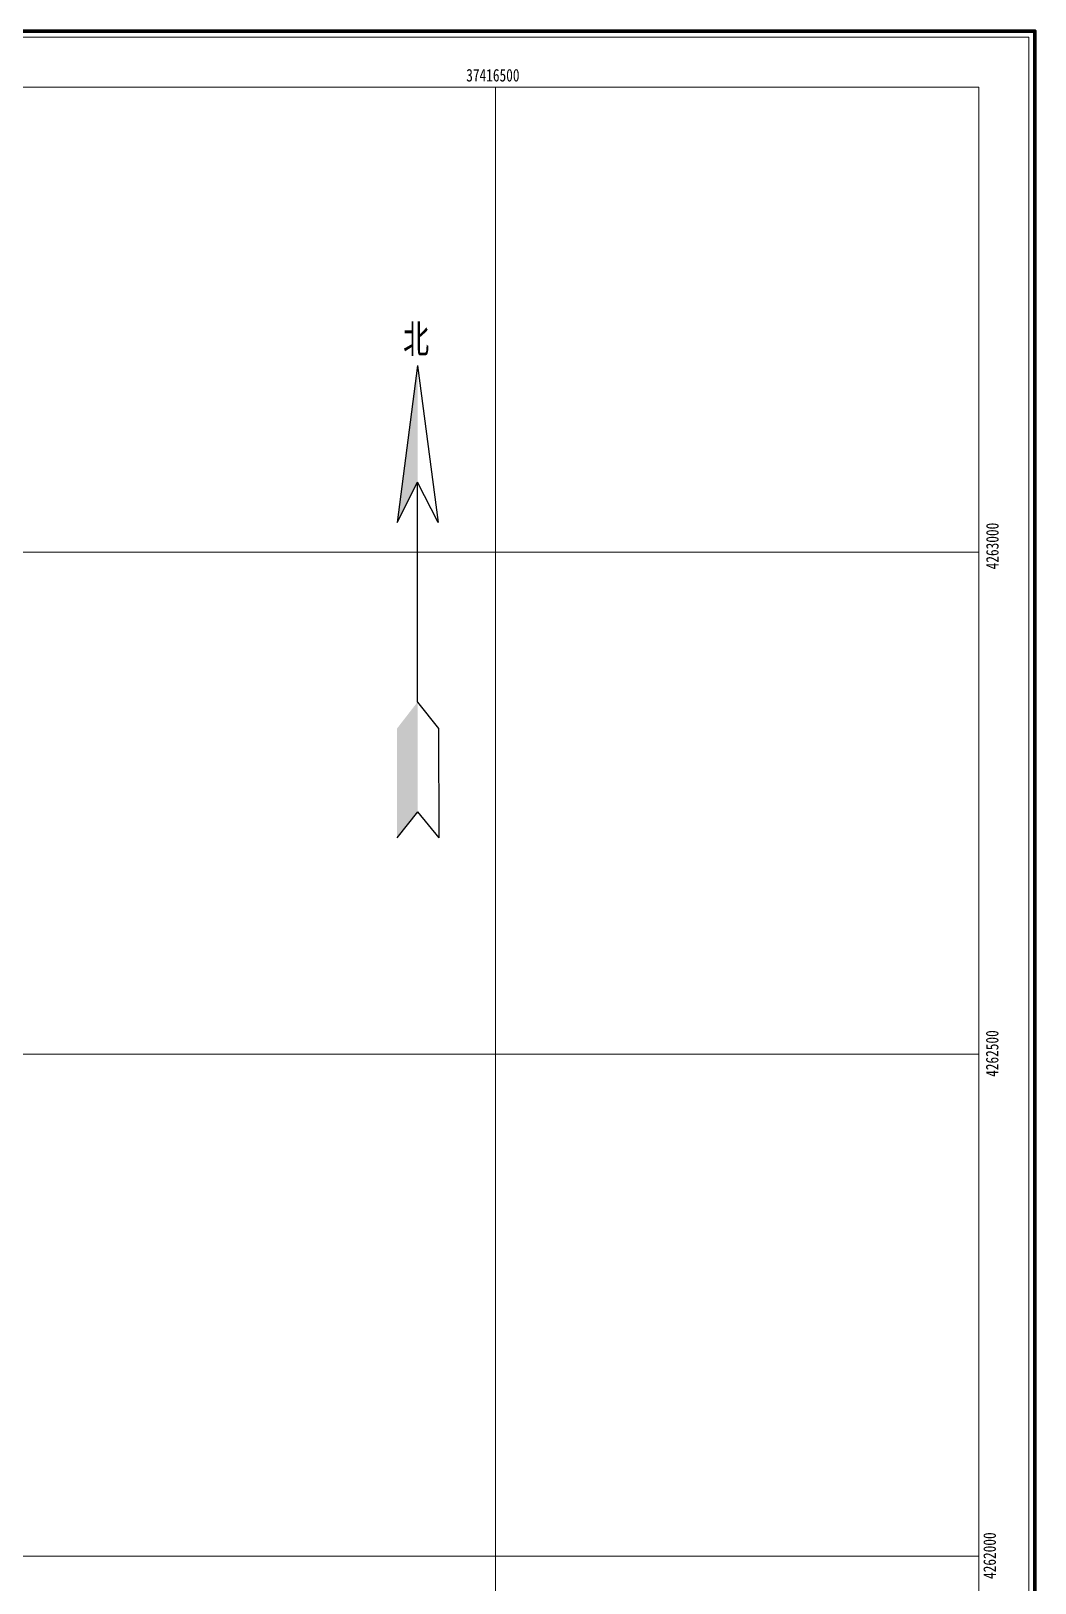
# Model space of a CAD drawing. Header units: millimetres. Extents: x 37412591 to 74834139, y 4258245 to 8527567.
# Drawn here: x 37416038 to 37417037, y 4261973 to 4263519 of the extents above; entities that cross this region are included whole.
import ezdxf
from ezdxf.enums import TextEntityAlignment as Align

# ---------------------------------------------------------------- set-up
doc = ezdxf.new("R2010")
doc.units = ezdxf.units.MM
doc.layers.add('2', color=2, linetype='Continuous')
doc.layers.add('文字', color=7, linetype='Continuous')
doc.styles.add('标准', font='SimSun.ttf', dxfattribs={"width": 0.667})

msp = doc.modelspace()

# ---------------------------------------------------------------- hatches: boundary and pattern name
for points in [[(37416422.4, 4263185.8), (37416402, 4263029.5), (37416422.4, 4263069.5)], [(37416401.9, 4262715.2), (37416422.4, 4262741.2), (37416422.4, 4262850.6), (37416401.8, 4262824)]]:
    msp.add_hatch(color=256).paths.add_polyline_path(points)

# ---------------------------------------------------------------- linework, layer by layer
at = {"color": 0, "linetype": 'ByBlock', "lineweight": 20}
for p, q in [((37412646.5, 4263462.9, 4910.1), (37416981.3, 4263462.9, 4910.1)), ((37416981.3, 4263462.9, 4910.1), (37416981.3, 4258300.9, 4910.1))]:
    msp.add_line(p, q, dxfattribs=at)
at = {"linetype": 'ByBlock', "lineweight": 20}
for p, q in [((37416500, 4258675.9, 4910.1), (37416500, 4263462.9, 4910.1)), ((37416981.3, 4263000, 4910.1), (37413686, 4263000, 4910.1)), ((37413685.7, 4262500, 4910.1), (37416981.3, 4262500, 4910.1)), ((37416981.3, 4262500, 4910.1), (37413685.7, 4262500, 4910.1)), ((37416981.3, 4262000, 4910.1), (37412646.5, 4262000, 4910.1))]:
    msp.add_line(p, q, dxfattribs=at)
for p, q in [((37416422.4, 4263185.8, 4910.1), (37416402, 4263029.5, 4910.1)), ((37416422.4, 4263185.8, 4910.1), (37416442.8, 4263029.5, 4910.1)), ((37416402, 4263029.5, 4910.1), (37416422.4, 4263069.5, 4910.1)), ((37416442.8, 4263029.5, 4910.1), (37416422.4, 4263069.5, 4910.1)), ((37416422.4, 4262850.5, 4910.1), (37416443.3, 4262824.2, 4910.1)), ((37416443.3, 4262824.2, 4910.1), (37416443.6, 4262715.2, 4910.1)), ((37416422.4, 4262741.2, 4910.1), (37416401.9, 4262715.2, 4910.1)), ((37416422.4, 4262741.2, 4910.1), (37416443.6, 4262715.2, 4910.1))]:
    msp.add_line(p, q)
at = {"color": 0, "linetype": 'ByBlock', "lineweight": 100, "elevation": 4910.1}
msp.add_lwpolyline([(37412590.5, 4263518.9), (37417037.3, 4263518.9), (37417037.3, 4258244.9), (37412590.5, 4258244.9)], close=True, dxfattribs=at)
at = {"color": 0, "linetype": 'ByBlock', "lineweight": 20, "elevation": 4910.1}
msp.add_lwpolyline([(37412596.5, 4263512.9), (37417031.3, 4263512.9), (37417031.3, 4258250.9), (37412596.5, 4258250.9)], close=True, dxfattribs=at)
at = {"color": 0, "lineweight": -3, "ltscale": 2, "elevation": 4910.1, "flags": 128}
msp.add_lwpolyline([(37416422.4, 4262850.5), (37416422.4, 4263069.5)], dxfattribs=at)

# ---------------------------------------------------------------- texts
at = {"layer": '2', "color": 0, "lineweight": 5, "style": '标准', "width": 0.78}
msp.add_text('37416500', height=12.5, dxfattribs=at).set_placement((37416470.9, 4263481.2, 4910.1), align=Align.TOP_LEFT)
for s, p in [('4263000', (37417004.8, 4263029.2, 4910.1)), ('4262500', (37417004.6, 4262523.7, 4910.1)), ('4262000', (37417002.1, 4262023.6, 4910.1))]:
    msp.add_text(s, height=12.5, rotation=90, dxfattribs=at).set_placement(p, align=Align.BOTTOM_RIGHT)
at = {"layer": '文字', "lineweight": 5, "insert": (37416408.1, 4263226.4, 4910.1), "char_height": 28.4, "width": 34.56, "attachment_point": 1, "style": '标准'}
msp.add_mtext('北', dxfattribs=at)

doc.saveas('drawing.dxf')
